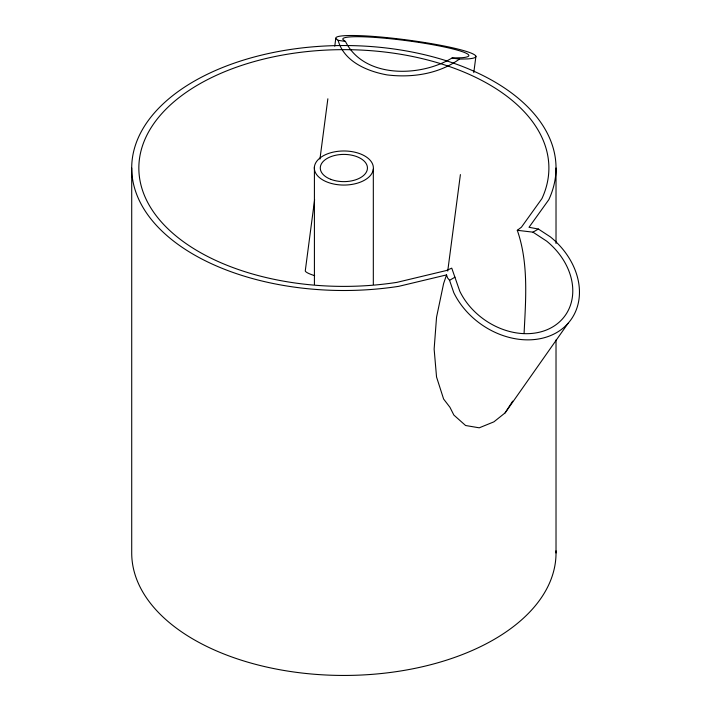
<?xml version="1.0" encoding="UTF-8"?>
<svg xmlns="http://www.w3.org/2000/svg" width="711" height="711" viewBox="0 0 711 711"><rect width="100%" height="100%" fill="white"/><g stroke="black" fill="none" stroke-linecap="round" stroke-linejoin="round"><path stroke-width="1.07" d="M524.078 333.468C525.767 299.304 528.753 263.159 517.297 230.302L521.421 227.2L541.906 198.653A205.026 118.373 0 0 0 361.739 50.099A205.026 118.373 0 0 0 139.623 178.337A205.026 118.373 0 0 0 396.934 282.356L446.375 270.527L451.752 268.145L459.804 291.27A63.59 50.152 35.1 0 0 552.251 327.176A63.59 50.152 35.1 0 0 546.661 241.127L532.966 232.159L517.297 230.302M314.618 199.658L305.268 270.918A70.718 7.474 7.5 0 0 314.662 275.664M319.941 159.095L327.86 98.802M334.765 46.179L335.77 38.501A70.718 7.474 7.5 0 1 421.703 42.056A70.718 7.474 7.5 0 1 467.731 58.915L459.448 59.084L451.903 58.071C420.628 77.108 364.29 78.797 345.519 41.611L342.835 39.398A63.59 6.719 7.5 0 1 420.103 42.589A63.59 6.719 7.5 0 1 461.492 57.751L452.054 57.947M447.734 271.06L460.399 174.586M473.784 72.629L475.935 56.187M446.535 274.908L447.575 277.903L449.556 280.321L453.796 292.683A70.718 55.778 35.1 0 0 556.615 332.615A70.718 55.778 35.1 0 0 550.403 236.905L538.378 229.04L529.011 227.289L548.794 199.72A212.154 122.488 0 0 0 362.352 45.993A212.154 122.488 0 0 0 132.513 178.692A212.154 122.488 0 0 0 398.773 286.329L446.535 274.908L443.611 283.547L436.545 317.23L434.137 349.101L436.545 377.008L443.611 399.031L449.947 407.287L453.867 415.073L465.589 425.507L479.241 427.818L493.887 421.854L505.121 412.878L568.08 323.301M505.121 412.878L512.684 401.146M459.448 59.084C438.829 74.015 411.953 77.97 387.077 74.904C367.205 71.313 343.857 61.537 338.107 40.314L335.77 38.501M449.556 280.321L454.969 277.192M532.966 232.159L538.378 229.04M338.107 40.314L345.502 41.46M556.02 168.018L556.02 243.455M556.02 339.965L556.02 552.962M373.319 169.138A29.515 17.037 0 0 1 327.46 182.185A29.515 17.037 0 0 1 330.819 152.732A29.515 17.037 0 0 1 373.319 169.138L373.319 284.542M314.413 166.898L314.413 284.524M131.713 168.018L131.713 552.962A212.154 122.488 0 0 0 345.697 675.441A212.154 122.488 0 0 0 555.993 550.847M330.766 179.332A23.57 13.607 0 0 0 367.391 168.907A23.57 13.607 0 0 0 333.45 155.807A23.57 13.607 0 0 0 330.766 179.332"/></g></svg>
